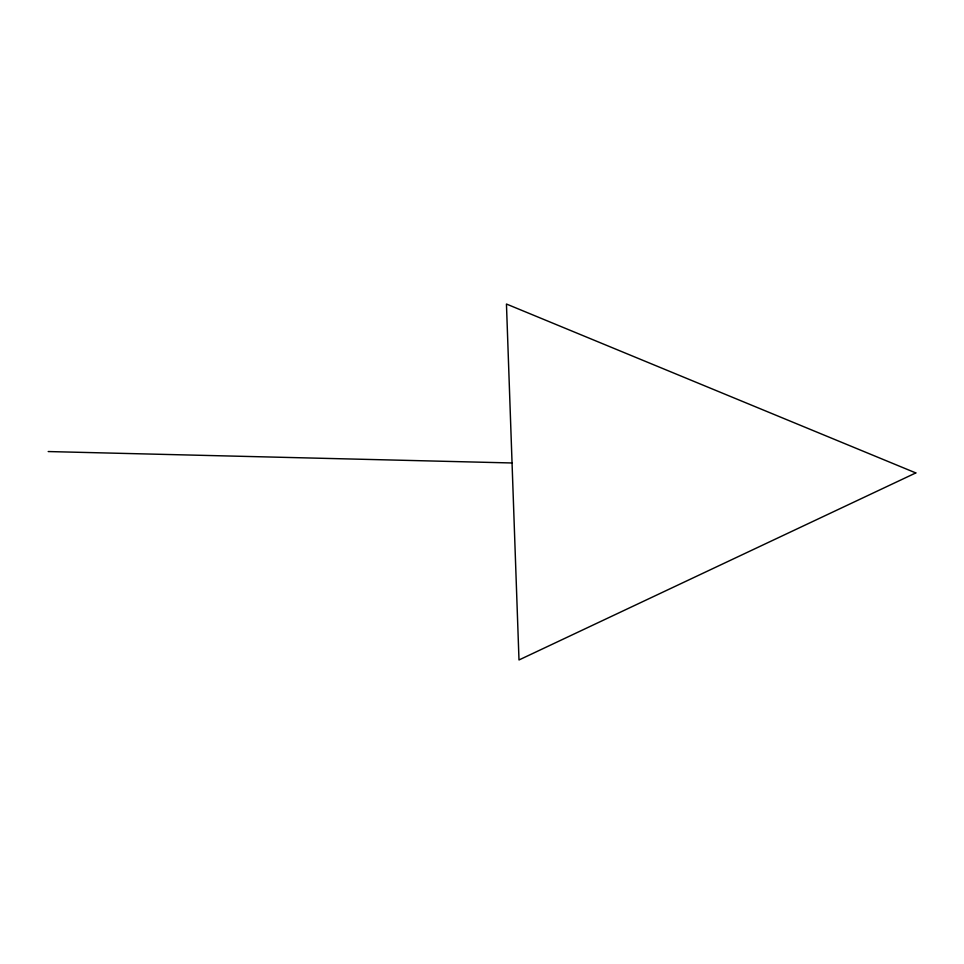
<?xml version="1.0" encoding="UTF-8"?>
<svg xmlns="http://www.w3.org/2000/svg" width="964" height="964" viewBox="0 0 964 964"><rect width="100%" height="100%" fill="white"/><g stroke="black" fill="none" stroke-linecap="round" stroke-linejoin="round"><path stroke-width="1.45" d="M48.2 451.55L512.053 462.973M915.8 472.926L518.994 659.966L506.449 304.034L915.8 472.926"/></g></svg>
